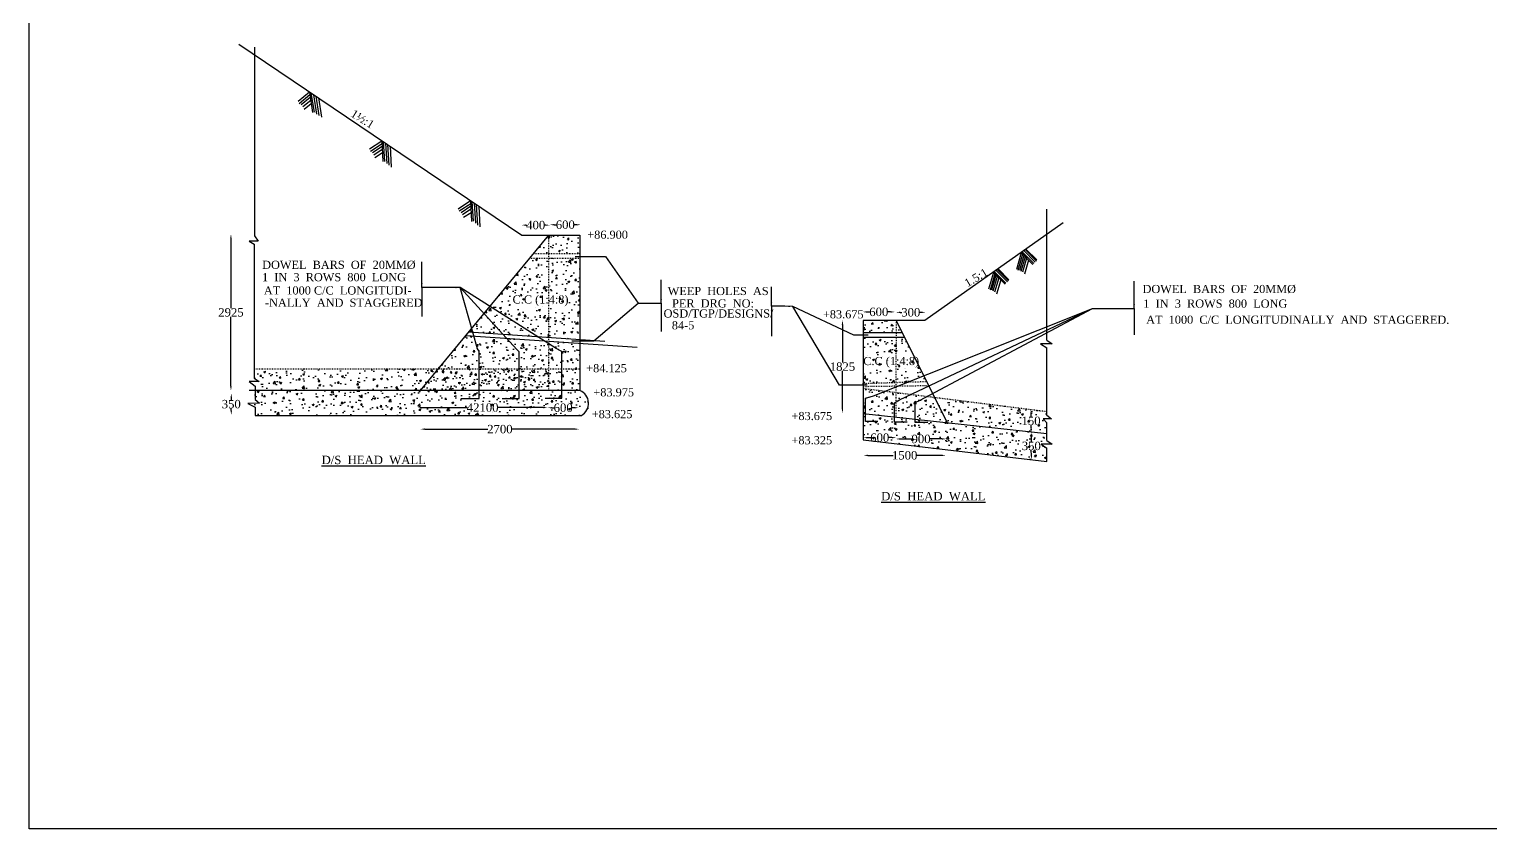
# Model space of a CAD drawing. Header units: millimetres. Extents: x 2369 to 43691, y 759 to 28429.
# Drawn here: x 2369 to 29341, y 759 to 15504 of the extents above; entities that cross this region are included whole.
import ezdxf

# ---------------------------------------------------------------- set-up
doc = ezdxf.new("R2010")
doc.units = ezdxf.units.MM
doc.header["$MEASUREMENT"] = 0
doc.header["$PDMODE"] = 66
doc.header["$PDSIZE"] = 170
doc.linetypes.add('ACAD_ISO03W100', pattern=[30, 12, -18])
for name, color, linetype in [('DIM', 5, 'Continuous'), ('DOT LINE', 3, 'ACAD_ISO03W100'), ('DWG. LINE', 1, 'Continuous'), ('HATCH', 2, 'Continuous'), ('TEXT', 7, 'Continuous')]:
    doc.layers.add(name, color=color, linetype=linetype)
doc.layers.add('TITLE', color=7, linetype='Continuous', lineweight=30)
doc.styles.get("Standard").update_dxf_attribs({"font": 'TIMES.TTF', "height": 155})
doc.dimstyles.get("Standard").update_dxf_attribs({"dimtxt": 155, "dimasz": 80, "dimexe": 0.18, "dimexo": 0.0625, "dimgap": 0.09, "dimtad": 0, "dimtih": 1, "dimtoh": 1, "dimdec": 1, "dimzin": 0, "dimdsep": 46, "dimtxsty": 'Standard', "dimcen": 0.09, "dimse1": 1, "dimse2": 1, "dimclrd": 5, "dimclre": 5, "dimclrt": 4, "dimadec": 0, "dimazin": 0, "dimtfac": 1, "dimtdec": 1, "dimtofl": 0, "dimtmove": 0, "dimatfit": 3, "dimfxl": 1, "dimtolj": 1, "dimtzin": 0, "dimarcsym": 0})
pattern_1 = [(50, (9916.65, 9243.8), (358.63, -31.376), [37.5, -412.5]), (355, (9916.65, 9243.8), (-69.376, 376.096), [30, -330]), (100.451, (9946.54, 9241.2), (289.255, 344.72), [31.87, -350.57]), (46.184, (9916.65, 9343.8), (533.62, -82.76), [56.25, -618.75]), (96.636, (9961.1, 9336.9), (467.33, 487.06), [47.805, -525.86]), (351.184, (9916.65, 9343.8), (467.33, 487.06), [45, -495]), (21, (9966.65, 9318.8), (298.454, -201.31), [37.5, -412.5]), (326, (9966.65, 9318.8), (121.658, 362.575), [30, -330]), (71.451, (9991.52, 9302.04), (420.11, 161.265), [31.87, -350.57]), (37.5, (9916.65, 9243.81), (6.08, 166.447), [0, -326, 0, -335, 0, -331.25]), (7.5, (9916.65, 9243.81), (131.535, 197.206), [0, -191, 0, -318.5, 0, -126.25]), (327.5, (9805.15, 9243.81), (266.911, -11.2774), [0, -125, 0, -390, 0, -517.5]), (317.5, (9755.15, 9243.8), (291.593, 50.052), [0, -162.5, 0, -259, 0, -367.5])]
pattern_2 = [(50, (9584.3, 8841.68), (358.63, -31.376), [37.5, -412.5]), (355, (9584.3, 8841.68), (-69.376, 376.096), [30, -330]), (100.451, (9614.17, 8839.06), (289.255, 344.72), [31.87, -350.57]), (46.184, (9584.3, 8941.68), (533.62, -82.76), [56.25, -618.75]), (96.636, (9628.76, 8934.8), (467.33, 487.06), [47.805, -525.86]), (351.184, (9584.3, 8941.7), (467.33, 487.06), [45, -495]), (21, (9634.3, 8916.68), (298.454, -201.31), [37.5, -412.5]), (326, (9634.3, 8916.68), (121.658, 362.575), [30, -330]), (71.451, (9659.16, 8899.9), (420.11, 161.265), [31.87, -350.57]), (37.5, (9584.29, 8841.68), (6.08, 166.447), [0, -326, 0, -335, 0, -331.25]), (7.5, (9584.29, 8841.68), (131.535, 197.206), [0, -191, 0, -318.5, 0, -126.25]), (327.5, (9472.79, 8841.68), (266.911, -11.2774), [0, -125, 0, -390, 0, -517.5]), (317.5, (9422.79, 8841.68), (291.593, 50.052), [0, -162.5, 0, -259, 0, -367.5])]
pattern_3 = [(50, (17760.08, 8971.95), (358.63, -31.376), [37.5, -412.5]), (355, (17760.08, 8971.95), (-69.376, 376.1), [30, -330]), (100.451, (17789.96, 8969.33), (289.255, 344.72), [31.87, -350.57]), (46.184, (17760.08, 9071.95), (533.62, -82.76), [56.25, -618.75]), (96.636, (17804.55, 9065.05), (467.33, 487.06), [47.8, -525.86]), (351.184, (17760.1, 9071.95), (467.33, 487.06), [45, -495]), (21, (17810.08, 9046.95), (298.454, -201.31), [37.5, -412.5]), (326, (17810.08, 9046.95), (121.66, 362.575), [30, -330]), (71.451, (17834.95, 9030.17), (420.11, 161.265), [31.87, -350.57]), (37.5, (17760.08, 8971.95), (6.08, 166.447), [0, -326, 0, -335, 0, -331.25]), (7.5, (17760.08, 8971.95), (131.535, 197.206), [0, -191, 0, -318.5, 0, -126.25]), (327.5, (17648.58, 8971.95), (266.911, -11.277), [0, -125, 0, -390, 0, -517.5]), (317.5, (17598.58, 8971.95), (291.593, 50.052), [0, -162.5, 0, -259, 0, -367.5])]
pattern_4 = [(50, (17760.08, 7530.5), (358.63, -31.376), [37.5, -412.5]), (355, (17760.08, 7530.5), (-69.376, 376.096), [30, -330]), (100.451, (17789.96, 7527.9), (289.255, 344.72), [31.87, -350.57]), (46.184, (17760.08, 7630.5), (533.62, -82.76), [56.25, -618.75]), (96.636, (17804.55, 7623.6), (467.33, 487.06), [47.805, -525.86]), (351.184, (17760.1, 7630.5), (467.33, 487.06), [45, -495]), (21, (17810.08, 7605.5), (298.454, -201.31), [37.5, -412.5]), (326, (17810.08, 7605.5), (121.658, 362.575), [30, -330]), (71.451, (17834.95, 7588.73), (420.11, 161.265), [31.87, -350.57]), (37.5, (17760.08, 7530.5), (6.08, 166.447), [0, -326, 0, -335, 0, -331.25]), (7.5, (17760.08, 7530.5), (131.535, 197.206), [0, -191, 0, -318.5, 0, -126.25]), (327.5, (17648.58, 7530.5), (266.911, -11.2774), [0, -125, 0, -390, 0, -517.5]), (317.5, (17598.58, 7530.5), (291.593, 50.052), [0, -162.5, 0, -259, 0, -367.5])]
pattern_5 = [(50, (6403.5, 8383.23), (358.63, -31.376), [37.5, -412.5]), (355, (6403.5, 8383.23), (-69.376, 376.096), [30, -330]), (100.4514, (6433.4, 8380.6), (289.255, 344.72), [31.87, -350.571]), (46.184, (6403.5, 8483.23), (533.62, -82.76), [56.25, -618.75]), (96.636, (6448, 8476.33), (467.33, 487.06), [47.805, -525.856]), (351.184, (6403.5, 8483.23), (467.33, 487.06), [45, -495]), (21, (6453.5, 8458.23), (298.454, -201.31), [37.5, -412.5]), (326, (6453.5, 8458.23), (121.658, 362.575), [30, -330]), (71.4514, (6478.4, 8441.45), (420.111, 161.265), [31.87, -350.571]), (37.5, (6403.51, 8383.23), (6.08, 166.447), [0, -326, 0, -335, 0, -331.25]), (7.5, (6403.51, 8383.23), (131.535, 197.206), [0, -191, 0, -318.5, 0, -126.25]), (327.5, (6292.01, 8383.23), (266.9112, -11.2774), [0, -125, 0, -390, 0, -517.5]), (317.5, (6242.01, 8383.23), (291.593, 50.0525), [0, -162.5, 0, -259, 0, -367.5])]

# ---------------------------------------------------------------- blocks, each defined once
blk = doc.blocks.new('*D15')
at = {"layer": 'Defpoints', "color": 0}
for p in [(17749, 10300), (18345, 10300), (18345, 10291)]:
    blk.add_point(p, dxfattribs=at)
at = {"layer": 'DIM', "color": 5, "lineweight": -2}
for p, q in [((17829, 10291), (17884, 10291)), ((18265, 10291), (18209, 10291))]:
    blk.add_line(p, q, dxfattribs=at)
at = {"layer": 'DIM', "color": 5}
for points in [[(17829, 10304), (17829, 10277), (17749, 10291)], [(18265, 10304), (18265, 10277), (18345, 10291)]]:
    blk.add_solid(points, dxfattribs=at)
at = {"layer": 'DIM', "color": 4, "insert": (18047, 10291), "char_height": 155, "attachment_point": 5}
blk.add_mtext('\\A1;600', dxfattribs=at)
blk = doc.blocks.new('*D16')
at = {"layer": 'Defpoints', "color": 0}
for p in [(18364, 10294), (18912, 10294), (18912, 10283)]:
    blk.add_point(p, dxfattribs=at)
at = {"layer": 'DIM', "color": 5, "lineweight": -2}
for p, q in [((18444, 10283), (18475, 10283)), ((18832, 10283), (18801, 10283))]:
    blk.add_line(p, q, dxfattribs=at)
at = {"layer": 'DIM', "color": 5}
for points in [[(18444, 10297), (18444, 10270), (18364, 10283)], [(18832, 10297), (18832, 10270), (18912, 10283)]]:
    blk.add_solid(points, dxfattribs=at)
at = {"layer": 'DIM', "color": 4, "insert": (18638, 10283), "char_height": 155, "attachment_point": 5}
blk.add_mtext('\\A1;300', dxfattribs=at)
blk = doc.blocks.new('*D17')
at = {"layer": 'Defpoints', "color": 0}
for p in [(17358, 10138), (17358, 8425), (17377, 8425)]:
    blk.add_point(p, dxfattribs=at)
at = {"layer": 'DIM', "color": 5, "lineweight": -2}
for p, q in [((17377, 10058), (17377, 9360)), ((17377, 8505), (17377, 9203))]:
    blk.add_line(p, q, dxfattribs=at)
at = {"layer": 'DIM', "color": 5}
for points in [[(17363, 10058), (17390, 10058), (17377, 10138)], [(17363, 8505), (17390, 8505), (17377, 8425)]]:
    blk.add_solid(points, dxfattribs=at)
at = {"layer": 'DIM', "color": 4, "insert": (17377, 9281), "char_height": 155, "attachment_point": 5}
blk.add_mtext('\\A1;1825', dxfattribs=at)
blk = doc.blocks.new('*D18')
at = {"layer": 'Defpoints', "color": 0}
for p in [(17760, 7979), (18370, 7979), (18370, 7972)]:
    blk.add_point(p, dxfattribs=at)
at = {"layer": 'DIM', "color": 5, "lineweight": -2}
for p, q in [((17840, 7972), (17902, 7972)), ((18290, 7972), (18228, 7972))]:
    blk.add_line(p, q, dxfattribs=at)
at = {"layer": 'DIM', "color": 5}
for points in [[(17840, 7985), (17840, 7958), (17760, 7972)], [(18290, 7985), (18290, 7958), (18370, 7972)]]:
    blk.add_solid(points, dxfattribs=at)
at = {"layer": 'DIM', "color": 4, "insert": (18065, 7972), "char_height": 155, "attachment_point": 5}
blk.add_mtext('\\A1;600', dxfattribs=at)
blk = doc.blocks.new('*D19')
at = {"layer": 'Defpoints', "color": 0}
for p in [(18362, 7973), (19293, 7973), (19293, 7948)]:
    blk.add_point(p, dxfattribs=at)
at = {"layer": 'DIM', "color": 5, "lineweight": -2}
for p, q in [((18442, 7948), (18664, 7948)), ((19213, 7948), (18991, 7948))]:
    blk.add_line(p, q, dxfattribs=at)
at = {"layer": 'DIM', "color": 5}
for points in [[(18442, 7962), (18442, 7935), (18362, 7948)], [(19213, 7962), (19213, 7935), (19293, 7948)]]:
    blk.add_solid(points, dxfattribs=at)
at = {"layer": 'DIM', "color": 4, "insert": (18827, 7948), "char_height": 155, "attachment_point": 5}
blk.add_mtext('\\A1;900', dxfattribs=at)
blk = doc.blocks.new('*D20')
at = {"layer": 'Defpoints', "color": 0}
for p in [(17764, 7623), (19285, 7646), (19285, 7623)]:
    blk.add_point(p, dxfattribs=at)
at = {"layer": 'DIM', "color": 5, "lineweight": -2}
for p, q in [((17844, 7646), (18313, 7646)), ((19205, 7646), (18736, 7646))]:
    blk.add_line(p, q, dxfattribs=at)
at = {"layer": 'DIM', "color": 5}
for points in [[(17844, 7659), (17844, 7633), (17764, 7646)], [(19205, 7659), (19205, 7633), (19285, 7646)]]:
    blk.add_solid(points, dxfattribs=at)
at = {"layer": 'DIM', "color": 4, "insert": (18525, 7646), "char_height": 155, "attachment_point": 5}
blk.add_mtext('\\A1;1500', dxfattribs=at)
blk = doc.blocks.new('*D21')
at = {"layer": 'Defpoints', "color": 0}
for p in [(20888, 8488), (20859, 8074), (20893, 8074)]:
    blk.add_point(p, dxfattribs=at)
at = {"layer": 'DIM', "color": 5, "lineweight": -2}
for p, q in [((20855, 8408), (20856, 8360)), ((20858, 8154), (20858, 8202))]:
    blk.add_line(p, q, dxfattribs=at)
at = {"layer": 'DIM', "color": 5}
for points in [[(20868, 8408), (20842, 8408), (20854, 8488)], [(20872, 8154), (20845, 8154), (20859, 8074)]]:
    blk.add_solid(points, dxfattribs=at)
at = {"layer": 'DIM', "color": 4, "insert": (20857, 8281), "char_height": 155, "attachment_point": 5}
blk.add_mtext('\\A1;150', dxfattribs=at)
blk = doc.blocks.new('*D22')
at = {"layer": 'Defpoints', "color": 0}
for p in [(20859, 8074), (20864, 7564), (20864, 7564)]:
    blk.add_point(p, dxfattribs=at)
at = {"layer": 'DIM', "color": 5, "lineweight": -2}
for p, q in [((20860, 7994), (20861, 7898)), ((20863, 7644), (20862, 7740))]:
    blk.add_line(p, q, dxfattribs=at)
at = {"layer": 'DIM', "color": 5}
for points in [[(20873, 7994), (20847, 7994), (20859, 8074)], [(20877, 7644), (20850, 7644), (20864, 7564)]]:
    blk.add_solid(points, dxfattribs=at)
at = {"layer": 'DIM', "color": 4, "insert": (20862, 7819), "char_height": 155, "attachment_point": 5}
blk.add_mtext('\\A1;350', dxfattribs=at)
blk = doc.blocks.new('*D23')
at = {"layer": 'Defpoints', "color": 0}
for p in [(9538, 8530), (11936, 8530), (11936, 8527)]:
    blk.add_point(p, dxfattribs=at)
at = {"layer": 'DIM', "color": 5, "lineweight": -2}
for p, q in [((9618, 8527), (10457, 8527)), ((11856, 8527), (11017, 8527))]:
    blk.add_line(p, q, dxfattribs=at)
at = {"layer": 'DIM', "color": 5}
for points in [[(9618, 8540), (9618, 8513), (9538, 8527)], [(11856, 8540), (11856, 8513), (11936, 8527)]]:
    blk.add_solid(points, dxfattribs=at)
at = {"layer": 'DIM', "color": 4, "insert": (10737, 8527), "char_height": 155, "attachment_point": 5}
blk.add_mtext('\\A1;42100', dxfattribs=at)
blk = doc.blocks.new('*D24')
at = {"layer": 'Defpoints', "color": 0}
for p in [(11936, 8527), (12510, 8527), (12510, 8523)]:
    blk.add_point(p, dxfattribs=at)
at = {"layer": 'DIM', "color": 5, "lineweight": -2}
for p, q in [((12016, 8523), (12060, 8523)), ((12430, 8523), (12386, 8523))]:
    blk.add_line(p, q, dxfattribs=at)
at = {"layer": 'DIM', "color": 5}
for points in [[(12016, 8537), (12016, 8510), (11936, 8523)], [(12430, 8537), (12430, 8510), (12510, 8523)]]:
    blk.add_solid(points, dxfattribs=at)
at = {"layer": 'DIM', "color": 4, "insert": (12223, 8523), "char_height": 155, "attachment_point": 5}
blk.add_mtext('\\A1;600', dxfattribs=at)
blk = doc.blocks.new('*D25')
at = {"layer": 'Defpoints', "color": 0}
for p in [(9590, 8105), (12519, 8129), (12519, 8105)]:
    blk.add_point(p, dxfattribs=at)
at = {"layer": 'DIM', "color": 5, "lineweight": -2}
for p, q in [((9670, 8129), (10832, 8129)), ((12439, 8129), (11277, 8129))]:
    blk.add_line(p, q, dxfattribs=at)
at = {"layer": 'DIM', "color": 5}
for points in [[(9670, 8143), (9670, 8116), (9590, 8129)], [(12439, 8143), (12439, 8116), (12519, 8129)]]:
    blk.add_solid(points, dxfattribs=at)
at = {"layer": 'DIM', "color": 4, "insert": (11055, 8129), "char_height": 155, "attachment_point": 5}
blk.add_mtext('\\A1;2700', dxfattribs=at)
blk = doc.blocks.new('*D26')
at = {"layer": 'Defpoints', "color": 0}
for p in [(11455, 11906), (11978, 11906), (11978, 11892)]:
    blk.add_point(p, dxfattribs=at)
at = {"layer": 'DIM', "color": 5, "lineweight": -2}
for p, q in [((11535, 11892), (11550, 11892)), ((11898, 11892), (11882, 11892))]:
    blk.add_line(p, q, dxfattribs=at)
at = {"layer": 'DIM', "color": 5}
for points in [[(11535, 11905), (11535, 11879), (11455, 11892)], [(11898, 11905), (11898, 11879), (11978, 11892)]]:
    blk.add_solid(points, dxfattribs=at)
at = {"layer": 'DIM', "color": 4, "insert": (11716, 11892), "char_height": 155, "attachment_point": 5}
blk.add_mtext('\\A1;400', dxfattribs=at)
blk = doc.blocks.new('*D27')
at = {"layer": 'Defpoints', "color": 0}
for p in [(11978, 11892), (12545, 11899), (12545, 11892)]:
    blk.add_point(p, dxfattribs=at)
at = {"layer": 'DIM', "color": 5, "lineweight": -2}
for p, q in [((12058, 11899), (12099, 11899)), ((12465, 11899), (12424, 11899))]:
    blk.add_line(p, q, dxfattribs=at)
at = {"layer": 'DIM', "color": 5}
for points in [[(12058, 11912), (12058, 11885), (11978, 11899)], [(12465, 11912), (12465, 11885), (12545, 11899)]]:
    blk.add_solid(points, dxfattribs=at)
at = {"layer": 'DIM', "color": 4, "insert": (12262, 11899), "char_height": 155, "attachment_point": 5}
blk.add_mtext('\\A1;600', dxfattribs=at)
blk = doc.blocks.new('*D28')
at = {"layer": 'Defpoints', "color": 0}
for p in [(6084, 11725), (6084, 8840), (6092, 8840)]:
    blk.add_point(p, dxfattribs=at)
at = {"layer": 'DIM', "color": 5, "lineweight": -2}
for p, q in [((6092, 11645), (6092, 10362)), ((6092, 8920), (6092, 10203))]:
    blk.add_line(p, q, dxfattribs=at)
at = {"layer": 'DIM', "color": 5}
for points in [[(6078, 11645), (6105, 11645), (6092, 11725)], [(6078, 8920), (6105, 8920), (6092, 8840)]]:
    blk.add_solid(points, dxfattribs=at)
at = {"layer": 'DIM', "color": 4, "insert": (6092, 10282), "char_height": 155, "attachment_point": 5}
blk.add_mtext('\\A1;2925', dxfattribs=at)
blk = doc.blocks.new('*D29')
at = {"layer": 'Defpoints', "color": 0}
for p in [(6086, 8790), (6086, 8391), (6098, 8391)]:
    blk.add_point(p, dxfattribs=at)
at = {"layer": 'DIM', "color": 5, "lineweight": -2}
for p, q in [((6098, 8710), (6098, 8669)), ((6098, 8471), (6098, 8511))]:
    blk.add_line(p, q, dxfattribs=at)
at = {"layer": 'DIM', "color": 5}
for points in [[(6085, 8710), (6111, 8710), (6098, 8790)], [(6085, 8471), (6111, 8471), (6098, 8391)]]:
    blk.add_solid(points, dxfattribs=at)
at = {"layer": 'DIM', "color": 4, "insert": (6098, 8590), "char_height": 155, "attachment_point": 5}
blk.add_mtext('\\A1;350', dxfattribs=at)

msp = doc.modelspace()

# ---------------------------------------------------------------- hatches: boundary and pattern name
at = {"layer": 'HATCH'}
h = msp.add_hatch(dxfattribs=at)
h.set_pattern_fill('AR-CONC', color=256, scale=50, style=0)
h.set_pattern_definition(pattern_1)
h.paths.add_polyline_path([(11953.13, 11707.79), (11670.72, 11366.1), (11953.13, 11366.1)])
h = msp.add_hatch(dxfattribs=at)
h.set_pattern_fill('AR-CONC', color=256, scale=50, style=0)
h.set_pattern_definition(pattern_1)
h.paths.add_polyline_path([(12531.22, 11707.79), (11953.13, 11707.79), (11953.13, 11366.1), (12531.22, 11366.1)])
h = msp.add_hatch(dxfattribs=at)
h.set_pattern_fill('AR-CONC', color=256, scale=50, style=0)
h.set_pattern_definition(pattern_1)
h.paths.add_polyline_path([(11953.13, 11282.76), (11601.84, 11282.76), (10478.94, 9924.14), (11953.13, 9821.61)])
h = msp.add_hatch(dxfattribs=at)
h.set_pattern_fill('AR-CONC', color=256, scale=50, style=0)
h.set_pattern_definition(pattern_1)
h.paths.add_polyline_path([(12531.22, 11282.76), (11953.13, 11282.76), (11953.13, 9821.61), (12531.22, 9781.4)])
h = msp.add_hatch(dxfattribs=at)
h.set_pattern_fill('AR-CONC', color=256, scale=50, style=0)
h.set_pattern_definition(pattern_3)
h.paths.add_polyline_path([(18365.94, 10131.45), (17760.08, 10131.45), (17760.08, 9909.53), (18477.08, 9909.53)])
h = msp.add_hatch(dxfattribs=at)
h.set_pattern_fill('AR-CONC', color=256, scale=50, style=0)
h.set_pattern_definition(pattern_1)
h.paths.add_polyline_path([(11953.13, 9752.58), (10424.93, 9858.79), (9916.65, 9243.81), (11953.13, 9243.81)])
h = msp.add_hatch(dxfattribs=at)
h.set_pattern_fill('AR-CONC', color=256, scale=50, style=0)
h.set_pattern_definition(pattern_1)
h.paths.add_polyline_path([(12531.22, 9712.4), (11953.13, 9752.58), (11953.13, 9243.81), (12531.22, 9243.81)])
h = msp.add_hatch(dxfattribs=at)
h.set_pattern_fill('AR-CONC', color=256, scale=50, style=0)
h.set_pattern_definition(pattern_3)
h.paths.add_polyline_path([(18520.35, 9823.11), (17760.08, 9823.11), (17760.08, 8971.95), (18928.08, 9008.92)])
h = msp.add_hatch(dxfattribs=at)
h.set_pattern_fill('AR-CONC', color=256, scale=50, style=0)
h.set_pattern_definition(pattern_5)
h.paths.add_polyline_path([(9916.65, 9243.81), (6521.01, 9243.81), (6521.01, 9069.18), (6612.09, 9007.87), (6430.92, 9007.87), (6536.12, 8920.3), (6536.12, 8841.68), (9584.29, 8841.68)])
h = msp.add_hatch(dxfattribs=at)
h.set_pattern_fill('AR-CONC', color=256, scale=50, style=0)
h.set_pattern_definition(pattern_2)
h.paths.add_polyline_path([(11953.13, 9243.81), (9916.65, 9243.81), (9584.29, 8841.68), (11953.13, 8841.68)])
h = msp.add_hatch(dxfattribs=at)
h.set_pattern_fill('AR-CONC', color=256, scale=50, style=0)
h.set_pattern_definition(pattern_5)
h.paths.add_polyline_path([(11953.13, 9243.81), (9916.65, 9243.81), (9584.29, 8841.68), (11953.13, 8841.68)])
h = msp.add_hatch(dxfattribs=at)
h.set_pattern_fill('AR-CONC', color=256, scale=50, style=0)
h.set_pattern_definition(pattern_2)
h.paths.add_polyline_path([(12531.22, 9243.81), (11953.13, 9243.81), (11953.13, 8841.68), (12531.22, 8841.68)])
h = msp.add_hatch(dxfattribs=at)
h.set_pattern_fill('AR-CONC', color=256, scale=50, style=0)
h.set_pattern_definition(pattern_5)
h.paths.add_polyline_path([(12531.22, 8841.68), (6536.12, 8841.68), (6536.12, 8676.18), (6618.92, 8609.28), (6403.51, 8602.04), (6541.09, 8535.13), (6541.09, 8383.23), (12560.2, 8383.23, 0.63615031)])
h.paths.add_polyline_path([(10417.97, 8644.18), (11055.91, 8644.18), (11055.91, 8409), (10417.97, 8409)], flags=24)
h.paths.add_polyline_path([(12021.63, 8641.01), (12424.44, 8641.01), (12424.44, 8405.83), (12021.63, 8405.83)], flags=24)
h = msp.add_hatch(dxfattribs=at)
h.set_pattern_fill('AR-CONC', color=256, scale=50, style=0)
h.set_pattern_definition(pattern_5)
h.paths.add_polyline_path([(12531.22, 8841.68), (6536.12, 8841.68), (6536.12, 8676.18), (6618.92, 8609.28), (6403.51, 8602.04), (6541.09, 8535.13), (6541.09, 8383.23), (12560.2, 8383.23, 0.63615031)])
h = msp.add_hatch(dxfattribs=at)
h.set_pattern_fill('AR-CONC', color=256, scale=50, style=0)
h.set_pattern_definition(pattern_4)
h.paths.add_polyline_path([(19074.55, 8716.44), (17760.08, 8881.88), (17760.08, 8418.96), (19308.9, 8248.47)])
h = msp.add_hatch(dxfattribs=at)
h.set_pattern_fill('AR-CONC', color=256, scale=50, style=0)
h.set_pattern_definition([(50, (19074.55, 8046.13), (358.63, -31.376), [37.5, -412.5]), (355, (19074.55, 8046.13), (-69.376, 376.096), [30, -330]), (100.451, (19104.43, 8043.52), (289.255, 344.72), [31.87, -350.57]), (46.184, (19074.55, 8146.13), (533.62, -82.76), [56.25, -618.75]), (96.636, (19119, 8139.24), (467.33, 487.06), [47.8, -525.86]), (351.184, (19074.55, 8146.13), (467.33, 487.06), [45, -495]), (21, (19124.55, 8121.13), (298.454, -201.31), [37.5, -412.5]), (326, (19124.55, 8121.13), (121.66, 362.575), [30, -330]), (71.451, (19149.42, 8104.36), (420.11, 161.265), [31.87, -350.57]), (37.5, (19074.55, 8046.13), (6.08, 166.447), [0, -326, 0, -335, 0, -331.25]), (7.5, (19074.55, 8046.13), (131.535, 197.206), [0, -191, 0, -318.5, 0, -126.25]), (327.5, (18963.05, 8046.13), (266.911, -11.2774), [0, -125, 0, -390, 0, -517.5]), (317.5, (18913.05, 8046.13), (291.593, 50.052), [0, -162.5, 0, -259, 0, -367.5])])
h.paths.add_polyline_path([(21147.02, 8455.61), (19074.55, 8716.44), (19308.9, 8248.47), (21147.02, 8046.13)])
h = msp.add_hatch(dxfattribs=at)
h.set_pattern_fill('AR-CONC', color=256, scale=50, style=0)
h.set_pattern_definition(pattern_4)
h.paths.add_polyline_path([(21147.02, 8046.13), (17760.08, 8418.96), (17760.08, 7932.98), (21147.02, 7530.5)])

# ---------------------------------------------------------------- linework, layer by layer
at = {"layer": 'DOT LINE'}
for p, q in [((11953.13, 11707.79), (11953.13, 8841.68)), ((11670.72, 11366.1), (12531.22, 11366.1)), ((11601.84, 11282.76), (12531.22, 11282.76)), ((18365.94, 10131.45), (18362.45, 8352.65)), ((6521.01, 9243.81), (12531.22, 9243.81)), ((17760.08, 8971.95), (18928.08, 9008.92)), ((17760.08, 8917.3), (18965.45, 8934.29)), ((17760.08, 8881.88), (21147.02, 8455.61))]:
    msp.add_line(p, q, dxfattribs=at)
at = {"layer": 'DWG. LINE'}
for p, q in [((6237.21, 15227.69), (11459.96, 11707.79)), ((6526.06, 15172.9), (6526.06, 11695.04)), ((21147.02, 9767.11), (21147.02, 12187.28)), ((21447.42, 11934.91), (18894.42, 10131.45)), ((6526.06, 11695.04), (6591.83, 11594.81)), ((11953.13, 11707.79), (9584.29, 8841.68)), ((11459.96, 11707.79), (12531.22, 11707.79)), ((12531.22, 11707.79), (12531.22, 8841.68)), ((6591.83, 11594.81), (6426.59, 11594.81)), ((6426.59, 11594.81), (6521.01, 11538.81)), ((6521.01, 11538.81), (6521.01, 9069.18)), ((18894.42, 10131.45), (17760.08, 10131.45)), ((17760.08, 10131.45), (17760.08, 7932.98)), ((18365.94, 10131.45), (19308.9, 8248.47)), ((10424.93, 9858.79), (13586.67, 9639.04)), ((10478.94, 9924.14), (12992.16, 9749.34)), ((17760.08, 9909.53), (18477.08, 9909.53)), ((17760.08, 9823.11), (18520.35, 9823.11)), ((21147.02, 9767.11), (21249.21, 9703.95)), ((21249.21, 9703.95), (21031.56, 9703.95)), ((21031.56, 9703.95), (21147.02, 9626.04)), ((21147.02, 8384.25), (21147.02, 9626.04)), ((6612.09, 9007.87), (6430.92, 9007.87)), ((6430.92, 9007.87), (6536.12, 8920.3)), ((6521.01, 9069.18), (6612.09, 9007.87)), ((6536.12, 8920.3), (6536.12, 8676.18)), ((12531.22, 8841.68), (6425.12, 8841.68)), ((6536.12, 8676.18), (6618.92, 8609.28)), ((6618.92, 8609.28), (6403.51, 8602.04)), ((6403.51, 8602.04), (6541.09, 8535.13)), ((6541.09, 8535.13), (6541.09, 8383.23)), ((6541.09, 8383.23), (12560.2, 8383.23)), ((17760.08, 8418.96), (21147.02, 8046.13)), ((21147.02, 8388.84), (21233.1, 8320.02)), ((21233.1, 8320.02), (21079.15, 8320.02)), ((21079.15, 8320.02), (21147.02, 8248.19)), ((21147.02, 7921.21), (21147.02, 8248.19)), ((17760.08, 7932.98), (21147.02, 7530.5)), ((21249.01, 7852.91), (21043.91, 7852.91)), ((21043.91, 7852.91), (21147.02, 7776.53)), ((21147.02, 7921.21), (21249.01, 7852.91)), ((21147.02, 7530.5), (21147.02, 7776.53))]:
    msp.add_line(p, q, dxfattribs=at)
msp.add_arc((12438.46, 8605.67), 253.58, 298.692968, 68.542935, dxfattribs=at)
at = {"layer": 'HATCH'}
for p, q in [((7329.44, 14174.95), (7542.15, 14348.22)), ((7351.72, 14137.59), (7549.13, 14298.39)), ((7542.15, 14348.22), (7595.23, 13969.29)), ((7568.02, 14330.14), (7624.94, 13974.04)), ((7616.2, 14296.97), (7673.11, 13940.87)), ((7389.17, 14115.14), (7555.79, 14250.87)), ((7419.12, 14077.74), (7563.56, 14195.39)), ((7444.58, 14028.36), (7572.37, 14132.46)), ((7656.63, 14268.54), (7713.55, 13912.44)), ((7704.56, 14238.61), (7761.47, 13882.51)), ((8649.49, 13296.31), (8878.68, 13447.11)), ((8667.87, 13256.88), (8880.57, 13396.83)), ((8702.85, 13230.76), (8882.37, 13348.88)), ((8728.85, 13190.51), (8884.48, 13292.9)), ((8749.18, 13138.8), (8886.86, 13229.4)), ((8878.68, 13447.11), (8893.05, 13064.76)), ((8902.3, 13431.54), (8923.09, 13066.47)), ((8946.39, 13401.82), (8967.65, 13028.58)), ((8983.31, 13376.94), (9005, 12996.2)), ((9027.69, 13347.03), (9049.64, 12961.57)), ((10286.32, 12193.16), (10515.51, 12343.97)), ((10304.7, 12153.73), (10517.4, 12293.68)), ((10339.68, 12127.61), (10519.2, 12245.73)), ((10365.68, 12087.36), (10521.31, 12189.75)), ((10515.51, 12343.97), (10529.89, 11961.61)), ((10539.13, 12328.39), (10559.92, 11963.32)), ((10583.22, 12298.67), (10604.48, 11925.43)), ((10620.14, 12273.79), (10641.83, 11893.05)), ((10664.52, 12243.88), (10686.47, 11858.42)), ((10386.01, 12035.65), (10523.69, 12126.25)), ((20677.72, 11381.15), (20587.75, 11072.97)), ((20702.09, 11356.66), (20614.9, 11058.02)), ((20724.3, 11334.35), (20642.29, 11053.46)), ((20671.86, 11387.04), (20892.12, 11165.71)), ((20693.13, 11402.07), (20908.77, 11185.37)), ((20722.53, 11422.84), (20935.48, 11208.85)), ((20746.59, 11439.84), (20956.07, 11229.34)), ((20762.61, 11451.15), (20963.56, 11249.23)), ((20207.66, 11059.13), (20420.61, 10845.15)), ((20231.73, 11076.13), (20441.2, 10865.64)), ((20247.74, 11087.45), (20448.69, 10885.52)), ((20748.91, 11309.61), (20669.69, 11038.26)), ((20775.04, 11283.35), (20698.6, 11021.53)), ((20811.52, 11246.7), (20735.13, 10985.04)), ((20162.86, 11017.44), (20072.88, 10709.26)), ((20187.22, 10992.96), (20100.03, 10694.31)), ((20209.43, 10970.64), (20127.42, 10689.75)), ((20234.04, 10945.91), (20154.82, 10674.55)), ((20156.99, 11023.34), (20377.25, 10802)), ((20178.26, 11038.36), (20393.91, 10821.66)), ((20260.18, 10919.65), (20183.73, 10657.82)), ((20296.65, 10882.99), (20220.26, 10621.34))]:
    msp.add_line(p, q, dxfattribs=at)
at = {"layer": 'TITLE'}
msp.add_lwpolyline([(2369.37, 28428.85), (43653.48, 28428.85), (43653.48, 759.26), (2369.37, 759.26)], close=True, dxfattribs=at)

# ---------------------------------------------------------------- texts
at = {"layer": 'TEXT'}
for s, rotation, p in [('1½:1', 328.324424, (8286.01, 13905.69)), ('1.5:1', 30.938281, (19683.35, 10742.86))]:
    msp.add_text(s, height=150, rotation=rotation, dxfattribs=at).set_placement(p)
for s, height, p in [('+86.900', 150, (12667.02, 11640.28)), ('DOWEL  BARS  OF  20MM%%C', 150, (6668.09, 11085.37)), ('1  IN  3  ROWS  800  LONG', 150, (6666.4, 10857.22)), ('DOWEL  BARS  OF  20MM%%C', 150, (22914.38, 10639.1)), ('AT  1000 C/C  LONGITUDI-', 150, (6698.51, 10612.42)), ('-NALLY  AND  STAGGERED', 150, (6720.34, 10387.07)), ('C.C (1:4:8)', 150, (11289.47, 10446.09)), ('WEEP  HOLES  AS', 150, (14152.08, 10601.97)), ('PER  DRG  NO:', 150, (14232.17, 10373.93)), ('1  IN  3  ROWS  800  LONG', 150, (22930.24, 10369.7)), ('OSD/TGP/DESIGNS/', 150, (14076.4, 10187.55)), ('+83.675', 150, (17016.17, 10173.26)), ('84-5', 150, (14228.17, 9969.86)), ('AT  1000  C/C  LONGITUDINALLY  AND  STAGGERED.', 150, (22981.8, 10072.56)), ('C.C (1:4:8)', 150, (17760.08, 9310.37)), ('+84.125', 150, (12647.66, 9178.55)), ('+83.975', 150, (12779.95, 8734.01)), ('+83.625', 150, (12749.88, 8331.53)), ('+83.675', 150, (16436.16, 8296.51)), ('+83.325', 150, (16436.16, 7850.25)), ('%%UD/S  HEAD  WALL', 155, (7765.11, 7483.99)), ('%%UD/S  HEAD  WALL', 155, (18091.8, 6815.14))]:
    msp.add_text(s, height=height, dxfattribs=at).set_placement(p)

# ---------------------------------------------------------------- dimensions: what is measured, and where the dimension line sits
at = {"layer": 'DIM'}
for p1, p2, distance, text, picture, middle in [((11454.63, 11905.53), (11977.8, 11905.53), -13.66, '400', '*D26', (11716.22, 11891.86)), ((11977.8, 11891.86), (12545.42, 11891.86), 6.83, '600', '*D27', (12261.61, 11898.7)), ((6083.65, 11725.22), (6083.65, 8839.52), 8.18, '2925', '*D28', (6091.83, 10282.37)), ((17748.7, 10300.2), (18344.74, 10300.2), -9.64, '600', '*D15', (18046.72, 10290.56)), ((18363.53, 10293.69), (18911.84, 10293.69), -10.36, '300', '*D16', (18637.68, 10283.32)), ((17358.16, 10137.85), (17358.16, 8425.14), 18.5, '1825', '*D17', (17376.66, 9281.49)), ((6085.59, 8789.66), (6085.59, 8390.75), 12.48, '350', '*D29', (6098.07, 8590.2)), ((9537.67, 8529.94), (11936.21, 8529.94), -3.35, '42100', '*D23', (10736.94, 8526.59)), ((11936.21, 8526.59), (12509.87, 8526.59), -3.17, '600', '*D24', (12223.04, 8523.42)), ((20888.09, 8488.2), (20893.1, 8074.08), -33.92, '150', '*D21', (20856.68, 8280.73)), ((9590.47, 8104.6), (12519.13, 8104.6), 24.74, '2700', '*D25', (11054.8, 8129.34)), ((17760.08, 7979.26), (18369.58, 7979.26), -7.75, '600', '*D18', (18064.83, 7971.51)), ((18362.03, 7972.77), (19292.96, 7972.77), -24.51, '900', '*D19', (18827.5, 7948.25)), ((20859.18, 8073.67), (20864.04, 7564.13), 0, '350', '*D22', (20861.61, 7818.9)), ((17764.34, 7622.68), (19285.21, 7622.68), 23.26, '1500', '*D20', (18524.77, 7645.94))]:
    dim = msp.add_aligned_dim(p1=p1, p2=p2, distance=distance, text=text, dimstyle='Standard', dxfattribs=at)
    dim.commit()
    dim.dimension.update_dxf_attribs({"geometry": picture, "text_midpoint": middle})

# ---------------------------------------------------------------- leaders
for points in [[(9616.08, 10740.65), (9616.08, 10802.19), (9616.08, 11217.6)], [(12441.35, 11312.84), (13003.65, 11312.84), (13605.52, 10451.88)], [(14032.52, 10451.88), (14032.52, 10554.03), (14032.52, 10884.93)], [(22761.29, 10351.44), (22761.29, 10478.9), (22761.29, 10858.01)], [(9616.08, 10740.65), (9616.08, 10633.48), (9616.08, 10208.73)], [(10319.38, 10740.65), (10209.03, 10740.65), (9616.08, 10740.65)], [(10675.34, 9565.9), (10639.22, 9611.3), (10319.38, 10740.65)], [(11408.43, 9554.31), (11368.44, 9595.8), (10319.38, 10740.65)], [(12200.46, 9560.71), (12094.6, 9618.31), (10319.38, 10740.65)], [(16067.48, 10394.67), (16067.48, 10459.35), (16067.48, 10754.89)], [(12382.08, 9754.83), (12785.65, 9754.83), (13605.52, 10451.88)], [(13605.52, 10451.88), (13729.55, 10451.88), (14032.52, 10451.88)], [(14032.52, 10451.88), (14032.52, 10317.31), (14032.52, 9931.59)], [(16067.48, 10394.67), (16067.48, 10295.45), (16067.48, 9842.32)], [(16458.86, 10392.15), (16313.1, 10394.67), (16067.48, 10394.67)], [(17849.47, 9865.2), (17587.76, 9865.2), (16458.86, 10392.15)], [(17832.2, 8940.09), (17325.04, 8940.09), (16458.86, 10392.15)], [(17802.07, 8697.94), (17947.44, 8740.95), (21992.66, 10351.44)], [(18337.89, 8616.04), (18428.97, 8667.15), (21992.66, 10351.44)], [(18719.73, 8617.86), (18798.55, 8657.17), (21992.66, 10351.44)], [(21992.66, 10351.44), (22059.22, 10351.44), (22761.29, 10351.44)], [(22761.29, 10351.44), (22761.29, 10228.68), (22761.29, 9866.51)], [(10336.86, 8692.7), (10671.4, 8692.7), (10671.4, 9579.81)], [(11096.72, 8695.96), (11408.43, 8695.96), (11408.43, 9554.31)], [(11890.31, 8701.05), (12200.46, 8701.05), (12200.46, 9560.71)], [(18031.61, 8268.6), (17802.07, 8268.6), (17802.07, 8697.94)], [(18571.96, 8255.66), (18337.89, 8255.66), (18337.89, 8616.5)], [(18952.38, 8249.12), (18719.73, 8249.12), (18719.73, 8617.86)]]:
    msp.add_leader(points, dimstyle='Standard', override={"dimgap": 0.09, "dimtad": 0}, dxfattribs=at)

doc.saveas('drawing.dxf')
